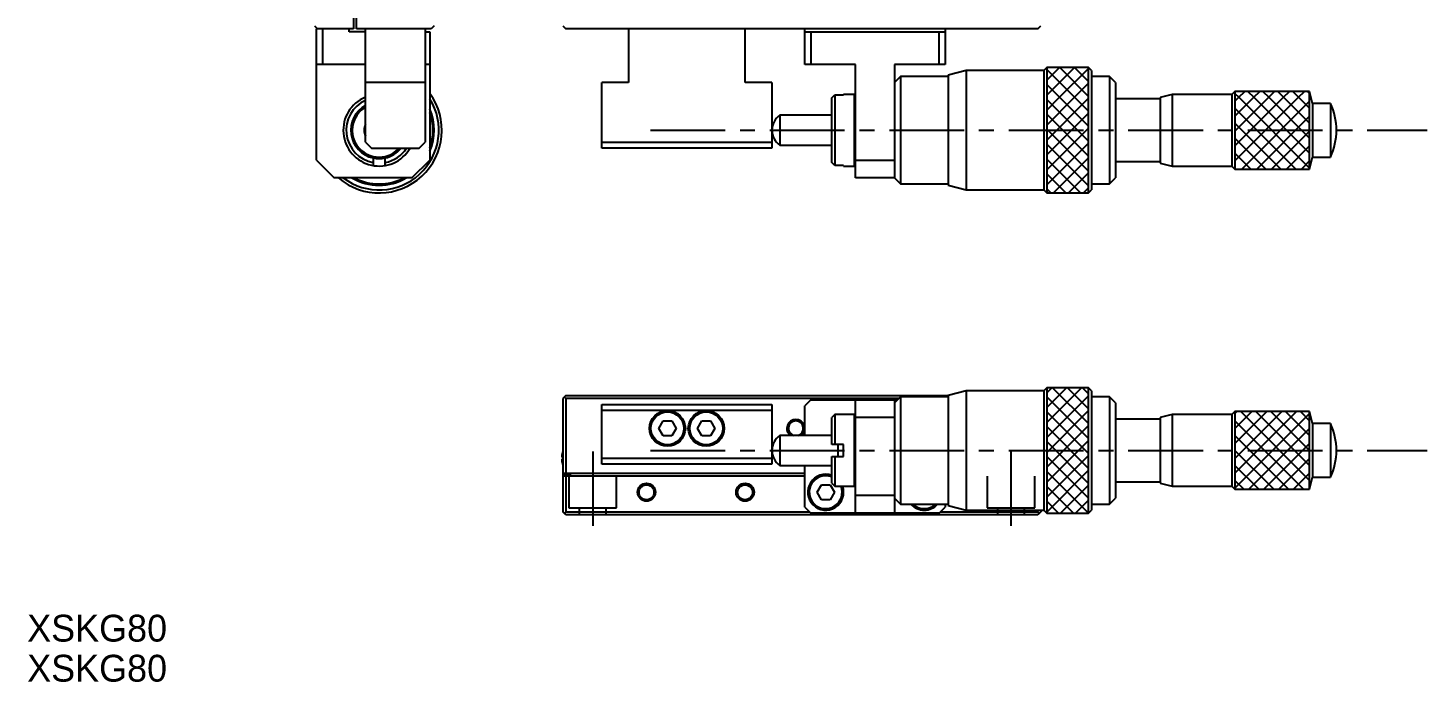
# Model space of a CAD drawing. Extents: x -27 to 392, y 5 to 259.
# Drawn here: x -27.2 to 207, y 5.4 to 114.9 of the extents above; entities that cross this region are included whole.
import ezdxf

# ---------------------------------------------------------------- set-up
doc = ezdxf.new("R2010")
doc.units = 0
doc.header["$LTSCALE"] = 10
doc.linetypes.add('CENTER', pattern=[2, 1.25, -0.25, 0.25, -0.25])
doc.linetypes.add('DASHED', pattern=[3.5, 2, -1.5])
doc.layers.get('0').update_dxf_attribs({"linetype": 'CONTINUOUS'})
doc.layers.add('CENTER', color=1, linetype='CENTER')
doc.styles.get("Standard").update_dxf_attribs({"font": 'FGP教科書体NT-M'})

msp = doc.modelspace()

# ---------------------------------------------------------------- linework, layer by layer
at = {"color": 7, "linetype": 'CONTINUOUS'}
for p, q in [((27.282764, 124.593482), (27.282764, 114.793482)), ((27.782764, 114.793482), (27.782764, 123.593482)), ((20.782764, 115.293482), (21.282764, 114.793482)), ((27.282764, 114.793482), (21.082764, 114.793482)), ((21.082764, 92.793482), (21.082764, 114.793482)), ((22.082764, 114.793482), (22.082764, 108.793482)), ((26.582764, 114.293482), (26.582764, 114.793482)), ((40.282764, 114.793482), (27.782764, 114.793482)), ((29.282764, 95.793482), (29.282764, 114.793482)), ((39.282764, 114.793482), (39.282764, 95.793482)), ((40.782764, 115.293482), (40.282764, 114.793482)), ((62.344509, 115.293482), (62.844509, 114.793482)), ((141.844509, 114.793482), (62.844509, 114.793482)), ((73.344509, 114.793482), (73.344509, 105.793482)), ((92.844509, 105.793482), (92.844509, 114.793482)), ((102.844509, 108.793482), (102.844509, 114.793482)), ((126.344509, 114.793482), (126.344509, 108.793482)), ((141.844509, 114.793482), (142.344509, 115.293482)), ((29.282764, 114.293482), (26.582764, 114.293482)), ((39.282764, 114.293482), (40.082764, 114.293482)), ((40.082764, 114.293482), (40.082764, 92.793482)), ((102.844509, 114.293482), (126.344509, 114.293482)), ((103.844509, 114.293482), (103.844509, 108.793482)), ((125.344509, 108.793482), (125.344509, 114.293482)), ((29.282764, 108.793482), (21.082764, 108.793482)), ((40.082764, 108.793482), (39.282764, 108.793482)), ((111.344509, 108.793482), (102.844509, 108.793482)), ((111.344509, 89.793482), (111.344509, 108.793482)), ((117.844509, 108.793482), (117.844509, 89.793482)), ((126.344509, 108.793482), (117.844509, 108.793482)), ((129.844509, 107.793482), (126.844509, 106.993482)), ((142.844509, 107.793482), (129.844509, 107.793482)), ((129.844509, 107.793482), (129.844509, 87.793482)), ((143.344509, 108.293482), (142.844509, 107.793482)), ((142.844509, 107.793482), (142.844509, 87.793482)), ((143.344509, 108.293482), (143.344509, 108.293051)), ((150.344509, 108.293482), (143.344509, 108.293482)), ((143.344509, 108.293482), (143.344509, 87.293482)), ((150.344509, 108.293482), (150.344509, 108.293051)), ((150.844509, 107.793482), (150.344509, 108.293482)), ((150.344509, 87.293482), (150.344509, 108.293482)), ((150.844509, 107.793482), (150.844509, 87.793482)), ((39.282764, 105.793482), (29.282764, 105.793482)), ((73.344509, 105.793482), (68.844509, 105.793482)), ((68.844509, 94.793482), (68.844509, 105.793482)), ((97.344509, 105.793482), (92.844509, 105.793482)), ((97.344509, 105.793482), (97.344509, 94.793482)), ((118.844509, 106.793482), (117.844509, 105.793482)), ((126.844509, 106.793482), (118.844509, 106.793482)), ((118.844509, 106.793482), (118.844509, 88.793482)), ((126.844509, 106.993482), (126.844509, 88.593482)), ((153.844509, 106.793482), (150.844509, 106.793482)), ((154.844509, 105.793482), (153.844509, 106.793482)), ((153.844509, 106.793482), (153.844509, 88.793482)), ((154.844509, 105.793482), (154.844509, 89.793482)), ((107.344509, 103.201809), (107.844509, 103.709562)), ((107.344509, 92.385155), (107.344509, 103.201809)), ((107.844509, 103.709562), (107.844509, 91.877402)), ((107.844509, 103.709562), (109.344509, 103.709562)), ((111.144509, 103.793482), (109.344509, 103.793482)), ((109.344509, 103.709562), (109.344509, 103.793482)), ((111.144509, 91.793482), (111.144509, 103.793482)), ((111.344509, 103.593482), (111.144509, 103.793482)), ((164.344509, 103.793482), (162.344509, 103.293482)), ((162.344509, 103.293256), (162.344509, 92.293482)), ((174.344509, 103.793482), (164.344509, 103.793482)), ((164.344509, 103.793482), (164.344509, 91.793482)), ((174.844509, 104.293482), (174.344509, 103.793482)), ((174.344509, 103.793482), (174.344509, 91.793482)), ((174.844509, 104.293482), (174.844509, 104.293215)), ((187.344509, 104.293482), (174.844509, 104.293482)), ((174.844509, 104.293482), (174.844509, 91.293482)), ((187.344509, 104.293482), (187.344509, 104.293215)), ((187.844509, 102.293482), (187.344509, 104.293482)), ((187.344509, 91.293482), (187.344509, 104.293482)), ((162.344509, 103.043482), (154.844509, 103.043482)), ((190.831342, 102.293482), (187.844509, 102.293482)), ((187.844509, 102.293297), (187.844509, 93.293482)), ((190.831342, 102.293297), (190.831342, 93.293482)), ((107.344509, 100.293482), (98.686197, 100.293482)), ((98.686197, 100.293379), (98.686197, 95.293482)), ((29.282764, 95.793482), (30.282764, 94.793482)), ((30.282764, 94.793482), (38.282764, 94.793482)), ((38.282764, 94.793482), (39.282764, 95.793482)), ((68.844509, 95.793482), (97.344509, 95.793482)), ((97.344509, 94.793482), (68.844509, 94.793482)), ((98.686197, 95.293482), (107.344509, 95.293482)), ((21.082764, 92.793482), (24.082764, 89.793482)), ((30.582764, 93.406), (30.582764, 91.877402)), ((32.582764, 91.877402), (32.582764, 93.406)), ((37.082764, 89.793482), (40.082764, 92.793482)), ((107.844509, 91.877402), (107.344509, 92.385155)), ((109.344509, 91.877402), (107.844509, 91.877402)), ((109.344509, 91.793482), (109.344509, 91.877402)), ((109.344509, 91.793482), (111.144509, 91.793482)), ((111.144509, 91.793482), (111.344509, 91.993482)), ((111.344509, 92.793482), (117.844509, 92.793482)), ((154.844509, 92.543482), (162.344509, 92.543482)), ((162.344509, 92.293482), (164.344509, 91.793482)), ((164.344509, 91.793482), (174.344509, 91.793482)), ((174.344509, 91.793482), (174.844509, 91.293482)), ((187.344509, 91.293482), (187.844509, 93.293482)), ((187.844509, 93.293482), (190.831342, 93.293482)), ((37.082764, 89.793482), (24.082764, 89.793482)), ((117.844509, 89.793482), (111.344509, 89.793482)), ((117.844509, 89.793482), (118.844509, 88.793482)), ((153.844509, 88.793482), (154.844509, 89.793482)), ((174.844509, 91.293482), (187.344509, 91.293482)), ((118.844509, 88.793482), (126.844509, 88.793482)), ((126.844509, 88.593482), (129.844509, 87.793482)), ((129.844509, 87.793482), (142.844509, 87.793482)), ((142.844509, 87.793482), (143.344509, 87.293482)), ((143.344509, 87.293482), (150.344509, 87.293482)), ((150.344509, 87.293482), (150.844509, 87.793482)), ((150.844509, 88.793482), (153.844509, 88.793482)), ((129.844509, 54.159988), (126.844509, 53.359988)), ((129.844509, 54.159988), (129.844509, 34.159988)), ((142.844509, 54.159988), (129.844509, 54.159988)), ((143.344509, 54.659988), (142.844509, 54.159988)), ((142.844509, 54.159988), (142.844509, 34.159988)), ((150.344509, 54.659988), (143.344509, 54.659988)), ((143.344509, 54.659988), (143.344509, 33.659988)), ((150.844509, 54.159988), (150.344509, 54.659988)), ((150.344509, 33.659988), (150.344509, 54.659988)), ((150.844509, 54.159988), (150.844509, 34.159988)), ((62.844509, 53.359988), (62.344509, 52.859988)), ((62.344509, 52.859988), (62.344509, 33.859988)), ((62.594509, 53.109988), (62.844509, 52.859988)), ((62.844509, 53.359988), (126.844509, 53.359988)), ((62.844509, 52.859988), (62.844509, 40.359988)), ((118.544509, 52.859988), (62.844509, 52.859988)), ((68.844509, 51.859988), (97.344509, 51.859988)), ((68.844509, 41.859988), (68.844509, 51.859988)), ((97.344509, 51.859988), (97.344509, 41.859988)), ((103.844509, 52.659988), (102.844509, 51.659988)), ((102.844509, 46.659988), (102.844509, 51.659988)), ((103.844509, 52.659988), (118.344509, 52.659988)), ((111.344509, 33.659988), (111.344509, 52.659988)), ((118.844509, 53.159988), (117.844509, 52.159988)), ((117.844509, 52.659988), (117.844509, 33.659988)), ((118.844509, 53.159988), (118.844509, 35.159988)), ((126.844509, 53.159988), (118.844509, 53.159988)), ((126.844509, 53.359988), (126.844509, 34.959988)), ((153.844509, 53.159988), (150.844509, 53.159988)), ((153.844509, 53.159988), (153.844509, 35.159988)), ((154.844509, 52.159988), (153.844509, 53.159988)), ((154.844509, 52.159988), (154.844509, 36.159988)), ((97.344509, 50.859988), (68.844509, 50.859988)), ((107.844509, 50.159988), (107.344509, 49.659988)), ((107.344509, 45.159988), (107.344509, 49.659988)), ((107.844509, 50.159988), (107.844509, 45.159988)), ((111.144509, 50.159988), (107.844509, 50.159988)), ((111.344509, 49.959988), (111.144509, 50.159988)), ((111.144509, 38.159988), (111.144509, 50.159988)), ((117.844509, 49.659988), (111.344509, 49.659988)), ((162.344509, 49.409988), (154.844509, 49.409988)), ((164.344509, 50.159988), (162.344509, 49.659988)), ((162.344509, 49.659988), (162.344509, 38.659988)), ((164.344509, 50.159988), (164.344509, 38.159988)), ((174.344509, 50.159988), (164.344509, 50.159988)), ((174.844509, 50.659988), (174.344509, 50.159988)), ((174.344509, 50.159988), (174.344509, 38.159988)), ((187.344509, 50.659988), (174.844509, 50.659988)), ((174.844509, 50.659988), (174.844509, 37.659988)), ((187.844509, 48.659988), (187.344509, 50.659988)), ((187.344509, 37.659988), (187.344509, 50.659988)), ((78.401133, 47.859988), (79.122821, 49.109988)), ((79.122821, 46.609988), (78.401133, 47.859988)), ((79.122821, 49.109988), (80.566197, 49.109988)), ((80.566197, 49.109988), (81.287885, 47.859988)), ((81.287885, 47.859988), (80.566197, 46.609988)), ((84.901133, 47.859988), (85.622821, 49.109988)), ((85.622821, 46.609988), (84.901133, 47.859988)), ((85.622821, 49.109988), (87.066197, 49.109988)), ((87.066197, 49.109988), (87.787885, 47.859988)), ((87.787885, 47.859988), (87.066197, 46.609988)), ((187.844509, 48.659988), (187.844509, 39.659988)), ((190.831342, 48.659988), (187.844509, 48.659988)), ((190.831342, 48.659988), (190.831342, 39.659988)), ((80.566197, 46.609988), (79.122821, 46.609988)), ((87.066197, 46.609988), (85.622821, 46.609988)), ((98.686197, 46.659988), (98.686197, 41.659988)), ((107.344509, 46.659988), (98.686197, 46.659988)), ((109.344509, 45.159988), (107.344509, 45.159988)), ((108.344509, 45.159988), (108.344509, 43.159988)), ((109.344509, 43.159988), (109.344509, 45.159988)), ((62.15465, 43.039988), (62.274987, 43.039988)), ((62.274987, 42.679988), (62.15465, 42.679988)), ((62.270365, 43.748604), (62.274987, 43.74635)), ((62.274987, 43.039988), (62.274987, 42.679988)), ((68.844509, 42.859988), (97.344509, 42.859988)), ((107.344509, 38.659988), (107.344509, 43.159988)), ((107.344509, 43.159988), (109.344509, 43.159988)), ((107.844509, 43.159988), (107.844509, 38.159988)), ((62.274987, 41.973627), (62.270365, 41.971372)), ((62.344509, 40.359988), (102.844509, 40.359988)), ((62.344509, 40.159988), (63.744509, 40.159988)), ((102.844509, 39.859988), (62.344509, 39.859988)), ((62.844509, 39.859988), (62.844509, 33.859988)), ((63.744509, 40.359988), (63.744509, 40.159988)), ((97.344509, 41.859988), (68.844509, 41.859988)), ((98.686197, 41.659988), (107.344509, 41.659988)), ((102.844509, 34.659988), (102.844509, 41.659988)), ((104.901133, 37.159988), (105.622821, 38.409988)), ((105.622821, 38.409988), (107.066197, 38.409988)), ((107.066197, 38.409988), (107.787885, 37.159988)), ((107.344509, 38.659988), (107.844509, 38.159988)), ((107.844509, 38.159988), (111.144509, 38.159988)), ((111.144509, 38.159988), (111.344509, 38.359988)), ((154.844509, 38.909988), (162.344509, 38.909988)), ((162.344509, 38.659988), (164.344509, 38.159988)), ((164.344509, 38.159988), (174.344509, 38.159988)), ((174.344509, 38.159988), (174.844509, 37.659988)), ((174.844509, 37.659988), (187.344509, 37.659988)), ((187.344509, 37.659988), (187.844509, 39.659988)), ((187.844509, 39.659988), (190.831342, 39.659988)), ((105.622821, 35.909988), (104.901133, 37.159988)), ((107.066197, 35.909988), (105.622821, 35.909988)), ((107.787885, 37.159988), (107.066197, 35.909988)), ((111.344509, 36.659988), (117.844509, 36.659988)), ((117.844509, 36.159988), (118.844509, 35.159988)), ((118.844509, 35.159988), (126.844509, 35.159988)), ((126.344509, 35.159988), (126.344509, 34.659988)), ((150.844509, 35.159988), (153.844509, 35.159988)), ((153.844509, 35.159988), (154.844509, 36.159988)), ((62.844509, 33.359988), (62.344509, 33.859988)), ((62.594509, 33.609988), (62.844509, 33.859988)), ((62.844509, 33.859988), (103.644509, 33.859988)), ((141.844509, 33.359988), (62.844509, 33.359988)), ((102.844509, 34.659988), (103.844509, 33.659988)), ((125.344509, 33.659988), (103.844509, 33.659988)), ((125.344509, 33.659988), (126.344509, 34.659988)), ((125.544509, 33.859988), (141.844509, 33.859988)), ((126.844509, 34.959988), (129.844509, 34.159988)), ((129.844509, 34.159988), (142.844509, 34.159988)), ((141.844509, 33.859988), (141.844509, 34.159988)), ((141.844509, 33.859988), (142.094509, 33.609988)), ((142.344509, 33.859988), (141.844509, 33.359988)), ((142.344509, 34.159988), (142.344509, 33.859988)), ((142.844509, 34.159988), (143.344509, 33.659988)), ((143.344509, 33.659988), (150.344509, 33.659988)), ((150.344509, 33.659988), (150.844509, 34.159988))]:
    msp.add_line(p, q, dxfattribs=at)
at = {"color": 3, "linetype": 'CONTINUOUS'}
for p, q in [((143.344509, 106.150607), (145.487384, 108.293482)), ((143.344509, 103.650607), (147.987384, 108.293482)), ((143.344509, 107.962429), (148.00042, 103.306518)), ((145.50042, 103.306518), (150.344509, 108.150607)), ((145.513456, 108.293482), (150.344509, 103.462429)), ((148.013456, 108.293482), (150.344509, 105.962429)), ((143.344509, 105.462429), (145.50042, 103.306518)), ((148.00042, 103.306518), (150.344509, 105.650607)), ((143.344509, 101.150607), (145.50042, 103.306518)), ((143.344509, 98.650607), (148.00042, 103.306518)), ((143.344509, 96.150607), (150.344509, 103.150607)), ((145.50042, 103.306518), (150.344509, 98.462429)), ((148.00042, 103.306518), (150.344509, 100.962429)), ((174.844509, 103.962429), (175.50042, 103.306518)), ((174.844509, 102.650607), (175.50042, 103.306518)), ((174.844509, 100.150607), (178.00042, 103.306518)), ((174.844509, 97.650607), (180.50042, 103.306518)), ((174.844509, 95.150607), (183.00042, 103.306518)), ((174.844509, 92.650607), (185.50042, 103.306518)), ((175.50042, 103.306518), (176.487384, 104.293482)), ((175.50042, 103.306518), (187.344509, 91.462429)), ((177.013456, 104.293482), (178.00042, 103.306518)), ((178.00042, 103.306518), (178.987384, 104.293482)), ((178.00042, 103.306518), (187.344509, 93.962429)), ((179.513456, 104.293482), (180.50042, 103.306518)), ((180.50042, 103.306518), (181.487384, 104.293482)), ((180.50042, 103.306518), (187.344509, 96.462429)), ((182.013456, 104.293482), (183.00042, 103.306518)), ((183.00042, 103.306518), (183.987384, 104.293482)), ((183.00042, 103.306518), (187.344509, 98.962429)), ((184.513456, 104.293482), (185.50042, 103.306518)), ((185.50042, 103.306518), (186.487384, 104.293482)), ((185.50042, 103.306518), (187.344509, 101.462429)), ((187.013456, 104.293482), (187.344509, 103.962429)), ((143.344509, 102.962429), (150.344509, 95.962429)), ((174.844509, 101.462429), (185.013456, 91.293482)), ((175.987384, 91.293482), (187.344509, 102.650607)), ((143.344509, 93.650607), (150.344509, 100.650607)), ((143.344509, 100.462429), (150.344509, 93.462429)), ((174.844509, 98.962429), (182.513456, 91.293482)), ((178.487384, 91.293482), (187.344509, 100.150607)), ((143.344509, 91.150607), (150.344509, 98.150607)), ((143.344509, 97.962429), (150.344509, 90.962429)), ((174.844509, 96.462429), (180.013456, 91.293482)), ((180.987384, 91.293482), (187.344509, 97.650607)), ((143.344509, 88.650607), (150.344509, 95.650607)), ((143.344509, 95.462429), (150.344509, 88.462429)), ((174.844509, 93.962429), (177.513456, 91.293482)), ((183.487384, 91.293482), (187.344509, 95.150607)), ((143.344509, 92.962429), (149.013456, 87.293482)), ((144.487384, 87.293482), (150.344509, 93.150607)), ((174.844509, 91.462429), (175.013456, 91.293482)), ((185.987384, 91.293482), (187.344509, 92.650607)), ((143.344509, 90.462429), (146.513456, 87.293482)), ((146.987384, 87.293482), (150.344509, 90.650607)), ((143.344509, 87.962429), (144.013456, 87.293482)), ((149.487384, 87.293482), (150.344509, 88.150607)), ((143.344509, 53.8341), (144.170397, 54.659988)), ((143.344509, 51.3341), (146.670397, 54.659988)), ((143.344509, 48.8341), (149.170397, 54.659988)), ((144.330444, 54.659988), (150.344509, 48.645923)), ((146.830444, 54.659988), (150.344509, 51.145923)), ((149.330444, 54.659988), (150.344509, 53.645923)), ((143.344509, 46.3341), (150.344509, 53.3341)), ((143.344509, 53.145923), (150.344509, 46.145923)), ((143.344509, 43.8341), (150.344509, 50.8341)), ((143.344509, 50.645923), (150.344509, 43.645923)), ((174.844509, 50.3341), (175.170397, 50.659988)), ((174.844509, 47.8341), (177.670397, 50.659988)), ((174.844509, 45.3341), (180.170397, 50.659988)), ((174.844509, 42.8341), (182.670397, 50.659988)), ((174.844509, 40.3341), (185.170397, 50.659988)), ((174.844509, 37.8341), (187.344509, 50.3341)), ((175.830444, 50.659988), (187.344509, 39.145923)), ((178.330444, 50.659988), (187.344509, 41.645923)), ((180.830444, 50.659988), (187.344509, 44.145923)), ((183.330444, 50.659988), (187.344509, 46.645923)), ((185.830444, 50.659988), (187.344509, 49.145923)), ((143.344509, 41.3341), (150.344509, 48.3341)), ((143.344509, 48.145923), (150.344509, 41.145923)), ((174.844509, 49.145923), (186.330444, 37.659988)), ((177.170397, 37.659988), (187.344509, 47.8341)), ((143.344509, 38.8341), (150.344509, 45.8341)), ((143.344509, 45.645923), (150.344509, 38.645923)), ((174.844509, 46.645923), (183.830444, 37.659988)), ((179.670397, 37.659988), (187.344509, 45.3341)), ((143.344509, 36.3341), (150.344509, 43.3341)), ((143.344509, 43.145923), (150.344509, 36.145923)), ((174.844509, 44.145923), (181.330444, 37.659988)), ((182.170397, 37.659988), (187.344509, 42.8341)), ((143.344509, 33.8341), (150.344509, 40.8341)), ((143.344509, 40.645923), (150.330444, 33.659988)), ((174.844509, 41.645923), (178.830444, 37.659988)), ((184.670397, 37.659988), (187.344509, 40.3341)), ((143.344509, 38.145923), (147.830444, 33.659988)), ((145.670397, 33.659988), (150.344509, 38.3341)), ((174.844509, 39.145923), (176.330444, 37.659988)), ((187.170397, 37.659988), (187.344509, 37.8341)), ((143.344509, 35.645923), (145.330444, 33.659988)), ((148.170397, 33.659988), (150.344509, 35.8341))]:
    msp.add_line(p, q, dxfattribs=at)
at = {"color": 3, "linetype": 'DASHED'}
for p, q in [((63.344509, 39.859988), (63.344509, 34.559988)), ((71.344509, 34.559988), (71.344509, 39.859988)), ((133.344509, 39.859988), (133.344509, 34.559988)), ((141.344509, 34.559988), (141.344509, 39.859988)), ((63.344509, 34.559988), (71.344509, 34.559988)), ((65.094509, 34.559988), (65.094509, 33.359988)), ((69.594509, 33.359988), (69.594509, 34.559988)), ((133.344509, 34.559988), (141.344509, 34.559988)), ((135.094509, 34.559988), (135.094509, 33.359988)), ((139.594509, 33.359988), (139.594509, 34.559988))]:
    msp.add_line(p, q, dxfattribs=at)
at = {"color": 7, "linetype": 'CONTINUOUS'}
for centre, radius in [((79.844509, 47.859988), 3), ((79.844509, 47.859988), 2.75), ((86.344509, 47.859988), 3), ((86.344509, 47.859988), 2.75), ((76.344509, 37.159988), 1.25), ((92.844509, 37.159988), 1.25)]:
    msp.add_circle(centre, radius, dxfattribs=at)
at = {"color": 3, "linetype": 'CONTINUOUS'}
for centre in [(76.344509, 37.159988), (92.844509, 37.159988)]:
    msp.add_circle(centre, 1.5, dxfattribs=at)
at = {"color": 7, "linetype": 'CONTINUOUS'}
for centre, radius, start, end in [((31.582764, 97.793482), 10.5, 229.632406, 35.950568), ((31.582764, 97.793482), 6, 112.54031, 330), ((31.582764, 97.793482), 10, 233.130102, 31.788331), ((31.582764, 97.793482), 5.5, 114.719851, 259.524318), ((31.582764, 97.793482), 4.5, 120.737869, 257.160412), ((31.582764, 97.793482), 9.2, 337.505018, 22.494982), ((31.582764, 97.793482), 9, 340.811864, 19.188136), ((181.344509, 97.793482), 10.5, 334.623066, 25.376934), ((31.582764, 97.793482), 2.5, 156.926082, 203.073918), ((100.344509, 97.793482), 3, 123.55731, 236.44269), ((31.582764, 97.793482), 5.5, 280.475682, 326.944269), ((31.582764, 97.793482), 4.5, 282.839588, 318.189685), ((31.582764, 97.793482), 4.75, 257.846803, 282.153197), ((31.582764, 97.793482), 9.2, 240.408154, 299.591846), ((31.582764, 97.793482), 9, 242.733956, 297.266044), ((101.344509, 47.859988), 1.25, 286.260205, 253.739795), ((181.344509, 44.159988), 10.5, 334.623066, 25.376934), ((100.344509, 44.159988), 3, 123.55731, 236.44269), ((65.344509, 42.859988), 3.194933, 163.893288, 176.770291), ((65.344509, 42.859988), 3.194933, 183.229709, 196.106712), ((65.344509, 42.859988), 3.2, 159.635865, 163.877467), ((65.344509, 42.859988), 3.2, 196.122533, 200.364135), ((106.344509, 37.159988), 3, 70.528779, 19.471221), ((106.344509, 37.159988), 2.75, 68.676314, 21.323686), ((122.844509, 37.159988), 3, 221.810315, 318.189685), ((122.844509, 37.159988), 2.75, 226.658242, 313.341758)]:
    msp.add_arc(centre, radius, start, end, dxfattribs=at)
at = {"color": 3, "linetype": 'CONTINUOUS'}
for centre, radius, start, end in [((31.582764, 97.793482), 4.75, 118.960761, 257.846803), ((31.582764, 97.793482), 4.75, 282.153197, 320.833289), ((31.582764, 97.793482), 4.5, 257.160412, 282.839588), ((101.344509, 47.859988), 1.5, 306.869898, 233.130102)]:
    msp.add_arc(centre, radius, start, end, dxfattribs=at)
at = {"layer": 'CENTER', "color": 1, "linetype": 'CENTER'}
for p, q in [((76.99958, 97.793482), (206.99958, 97.793482)), ((67.344509, 44.009988), (67.344509, 29.009988)), ((76.99958, 44.159988), (206.99958, 44.159988)), ((137.344509, 44.009988), (137.344509, 29.009988))]:
    msp.add_line(p, q, dxfattribs=at)

# ---------------------------------------------------------------- texts
at = {"color": 7}
for p in [(-27.330323, 12.144749), (-27.330323, 5.437288)]:
    msp.add_text('XSKG80', height=4.5, dxfattribs=at).set_placement(p)

doc.saveas('drawing.dxf')
